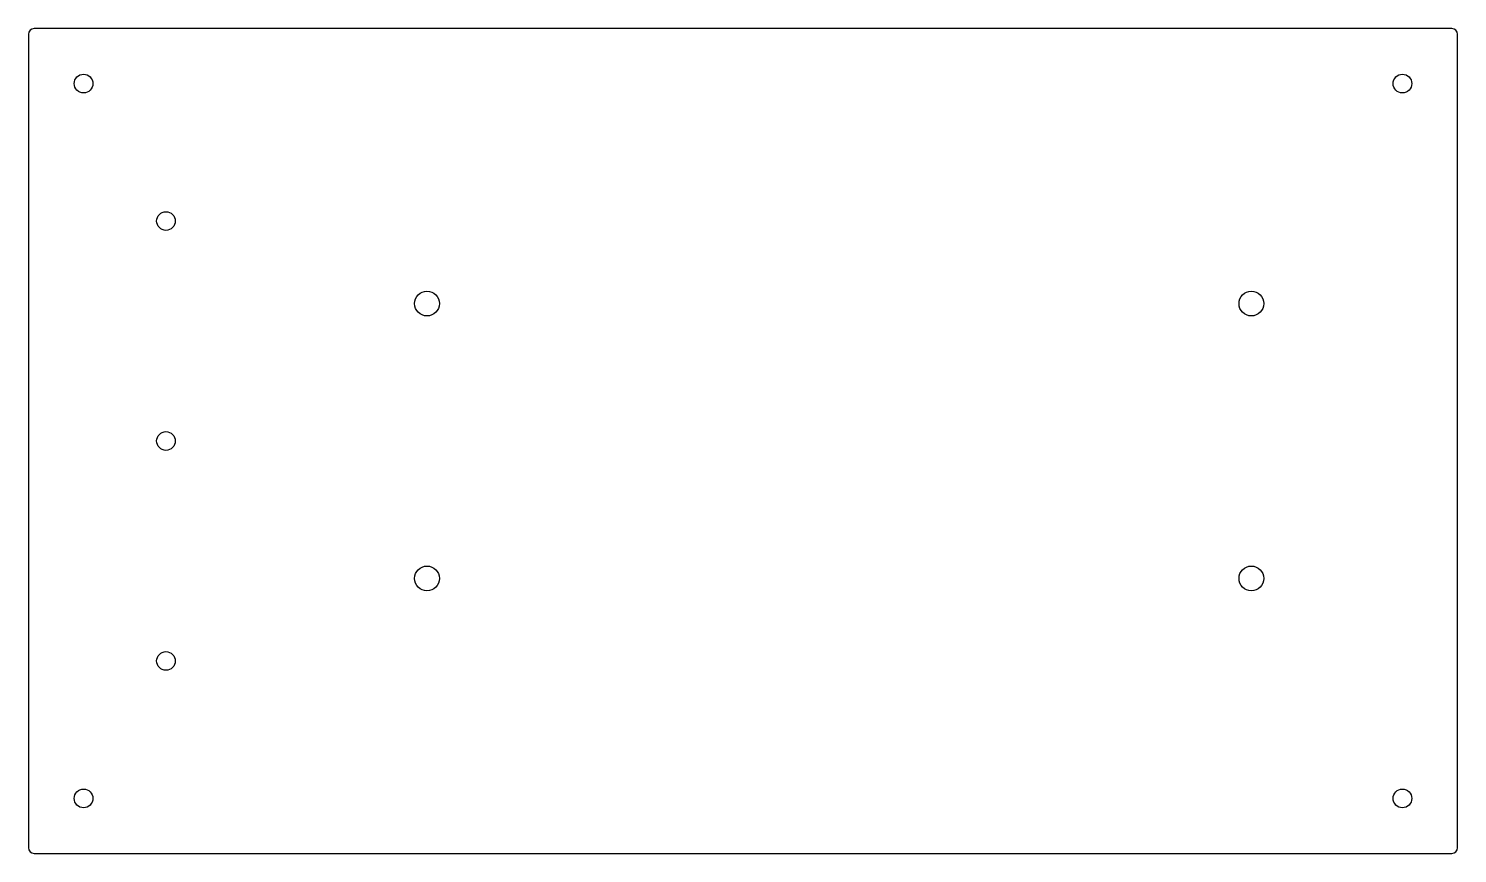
# Model space of a CAD drawing. Header units: inches. Extents: x -5.1 to 5.1, y -3 to 3.
import ezdxf

# ---------------------------------------------------------------- set-up
doc = ezdxf.new("R2010")
doc.units = ezdxf.units.IN
doc.layers.add('CUTOUTS', color=1, linetype='CONTINUOUS')
doc.layers.add('PERIMETER', color=5, linetype='CONTINUOUS')

msp = doc.modelspace()

# ---------------------------------------------------------------- linework, layer by layer
at = {"layer": 'CUTOUTS'}
for centre, radius in [((-4.724, 2.559), 0.0669), ((4.724, 2.559), 0.0669), ((-4.134, 1.575), 0.0669), ((-2.264, 0.984), 0.0886), ((3.642, 0.984), 0.0886), ((-4.134, 0), 0.0669), ((-2.264, -0.984), 0.0886), ((3.642, -0.984), 0.0886), ((-4.134, -1.575), 0.0669), ((-4.724, -2.559), 0.0669), ((4.724, -2.559), 0.0669)]:
    msp.add_circle(centre, radius, dxfattribs=at)
at = {"layer": 'PERIMETER'}
for p, q in [((-5.118, 2.913), (-5.118, -2.913)), ((5.079, 2.953), (-5.079, 2.953)), ((5.118, -2.913), (5.118, 2.913)), ((-5.079, -2.953), (5.079, -2.953))]:
    msp.add_line(p, q, dxfattribs=at)
for centre, start, end in [((-5.079, 2.913), 90, 180), ((5.079, 2.913), 0, 90), ((-5.079, -2.913), 180, 270), ((5.079, -2.913), -90, 0)]:
    msp.add_arc(centre, 0.0394, start, end, dxfattribs=at)

doc.saveas('drawing.dxf')
